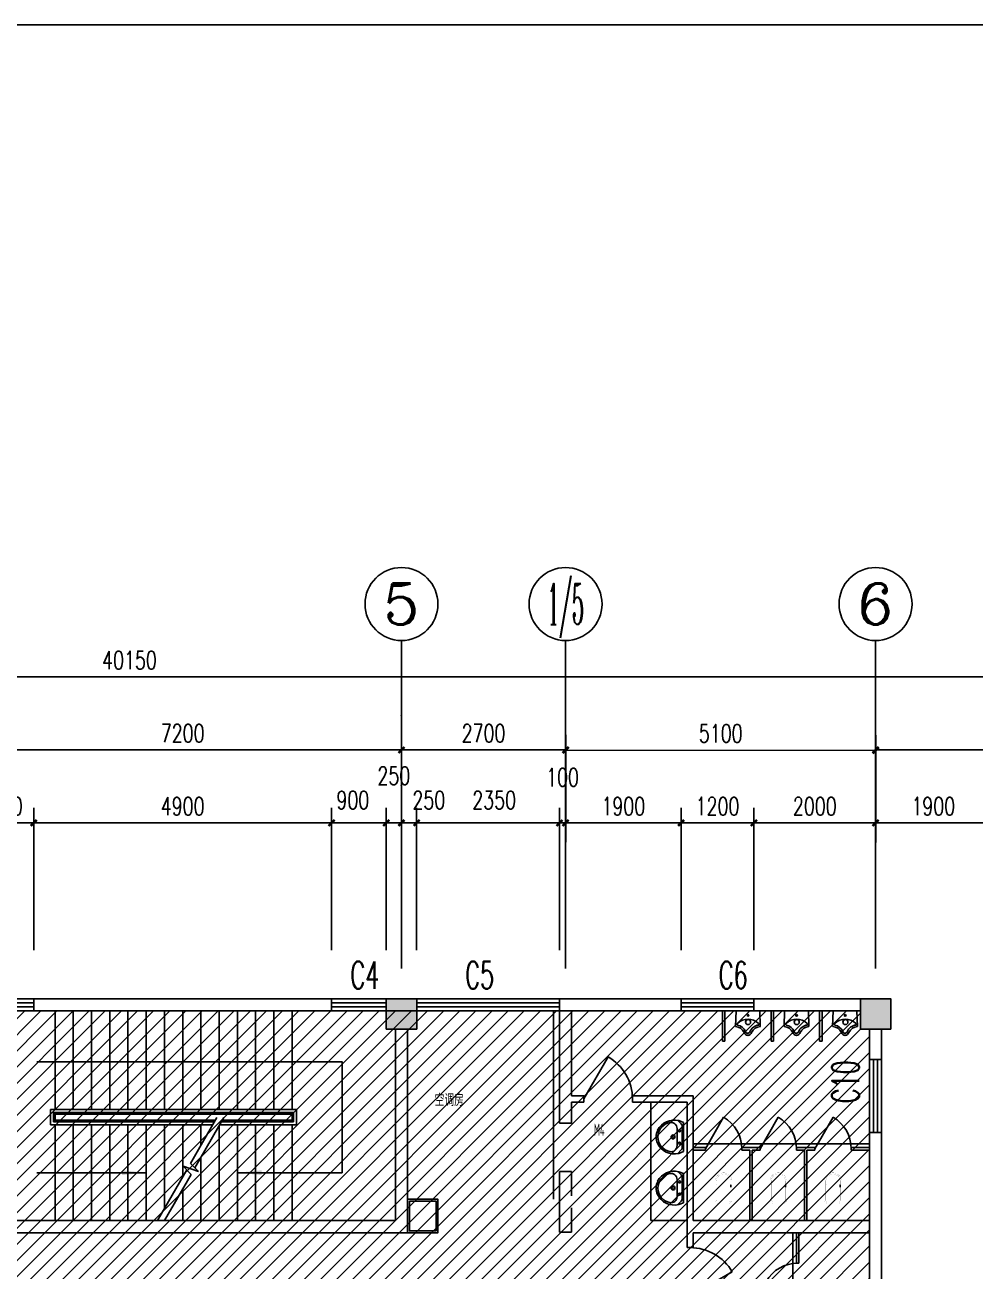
# Model space of a CAD drawing. Extents: x 392800 to 1041602, y -388882 to -94077.
# Drawn here: x 436482 to 452115, y -187086 to -166588 of the extents above; entities that cross this region are included whole.
import ezdxf
from ezdxf.enums import TextEntityAlignment as Align

# ---------------------------------------------------------------- set-up
doc = ezdxf.new("R2010")
doc.units = 0
doc.header["$LTSCALE"] = 1000
doc.header["$MEASUREMENT"] = 0
doc.linetypes.add('ACAD_ISO02W100', pattern=[15, 12, -3])
for name, color, linetype in [('AXIS_TEXT', 7, 'Continuous'), ('IAR-文字350', 2, 'ACAD_ISO02W100'), ('IBS-完成面', 2, 'Continuous'), ('IBS-轴号', 160, 'Continuous'), ('IBS－墙体', 6, 'Continuous'), ('IBS－外尺寸标注', 51, 'Continuous'), ('IBS－窗', 1, 'Continuous'), ('IDS-楼梯', 1, 'Continuous'), ('IDS－门', 3, 'Continuous'), ('PUB_HATCH', 8, 'Continuous'), ('PUB_TEXT', 7, 'Continuous'), ('STAIR', 10, 'Continuous'), ('WALL', 255, 'Continuous'), ('WINDOW_TEXT', 7, 'Continuous'), ('洁具', 5, 'Continuous')]:
    doc.layers.add(name, color=color, linetype=linetype)
doc.styles.add('_HZFS', font='txt.shx', dxfattribs={"width": 0.6, "bigfont": 'HZFS.shx'})
doc.styles.add('_TCH_DIM_T3', font='SIMPLEX', dxfattribs={"width": 0.705882, "bigfont": 'GBCBIG'})
doc.styles.add('COMPLEX', font='COMPLEX')
doc.styles.add('SIMPLEX', font='SIMPLEX.SHX', dxfattribs={"width": 0.7})
doc.styles.get("Standard").update_dxf_attribs({"font": 'gbenor.shx', "bigfont": 'gbcbig.shx'})
doc.dimstyles.new('_TCH_ARCH&&100', dxfattribs={"dimtxt": 297.5, "dimasz": 100, "dimexe": 250, "dimexo": 300, "dimgap": 126.25, "dimtad": 1, "dimdec": 0, "dimzin": 0, "dimdsep": 46, "dimtxsty": '_TCH_DIM_T3', "dimblk": 'ARCHTICK', "dimcen": 0.09, "dimclrt": 7, "dimazin": 2, "dimtfac": 1, "dimtdec": 0, "dimtix": 1, "dimtmove": 2, "dimatfit": 3, "dimfxl": 1, "dimtolj": 1, "dimtzin": 0, "dimarcsym": 0})

# ---------------------------------------------------------------- blocks, each defined once
blk = doc.blocks.new('_AXISO')
blk.add_circle((0, 0), 0.5)
at = {"layer": 'AXIS_TEXT', "style": 'COMPLEX', "width": 1.041667}
blk.add_attdef('A', text='', height=0.56, dxfattribs=at).set_placement((-0.25, -0.28), (0.25, -0.28), align=Align.FIT)
blk = doc.blocks.new('_ArchTick')
at = {"color": 0, "linetype": 'ByBlock', "const_width": 0.4}
blk.add_lwpolyline([(-0.5, -0.5), (0.5, 0.5)], dxfattribs=at)
blk = doc.blocks.new('*D286')
at = {"layer": 'Defpoints', "color": 0, "transparency": 16777216}
for p in [(452377, -179714), (450477, -182109), (452377, -182109)]:
    blk.add_point(p, dxfattribs=at)
at = {"layer": 'IBS－外尺寸标注', "color": 0, "lineweight": -2, "transparency": 16777216}
for p, q in [((450477, -181809), (450477, -179464)), ((452377, -181809), (452377, -179464)), ((450477, -179714), (452377, -179714))]:
    blk.add_line(p, q, dxfattribs=at)
at = {"layer": 'IBS－外尺寸标注', "color": 0, "lineweight": -2, "transparency": 16777216, "xscale": 100, "yscale": 100, "zscale": 100, "rotation": 180}
blk.add_blockref('_ArchTick', (450477, -179714), dxfattribs=at)
at = {"layer": 'IBS－外尺寸标注', "color": 0, "lineweight": -2, "transparency": 16777216, "xscale": 100, "yscale": 100, "zscale": 100}
blk.add_blockref('_ArchTick', (452377, -179714), dxfattribs=at)
at = {"layer": 'IBS－外尺寸标注', "color": 7, "transparency": 16777216, "insert": (451427, -179439), "char_height": 297.5, "attachment_point": 5, "style": '_TCH_DIM_T3'}
blk.add_mtext('\\A1;1900', dxfattribs=at)
blk = doc.blocks.new('*D287')
at = {"layer": 'Defpoints', "color": 0, "transparency": 16777216}
for p in [(445277, -179714), (442927, -182109), (445277, -182109)]:
    blk.add_point(p, dxfattribs=at)
at = {"layer": 'IBS－外尺寸标注', "color": 0, "lineweight": -2, "transparency": 16777216}
for p, q in [((442927, -181809), (442927, -179464)), ((445277, -181809), (445277, -179464)), ((442927, -179714), (445277, -179714))]:
    blk.add_line(p, q, dxfattribs=at)
at = {"layer": 'IBS－外尺寸标注', "color": 0, "lineweight": -2, "transparency": 16777216, "xscale": 100, "yscale": 100, "zscale": 100, "rotation": 180}
blk.add_blockref('_ArchTick', (442927, -179714), dxfattribs=at)
at = {"layer": 'IBS－外尺寸标注', "color": 0, "lineweight": -2, "transparency": 16777216, "xscale": 100, "yscale": 100, "zscale": 100}
blk.add_blockref('_ArchTick', (445277, -179714), dxfattribs=at)
at = {"layer": 'IBS－外尺寸标注', "color": 7, "transparency": 16777216, "insert": (444202, -179339), "char_height": 297.5, "attachment_point": 5, "style": '_TCH_DIM_T3'}
blk.add_mtext('\\A1;2350', dxfattribs=at)
blk = doc.blocks.new('*D288')
at = {"layer": 'Defpoints', "color": 0, "transparency": 16777216}
for p in [(442927, -179714), (442677, -182109), (442927, -182109)]:
    blk.add_point(p, dxfattribs=at)
at = {"layer": 'IBS－外尺寸标注', "color": 0, "lineweight": -2, "transparency": 16777216}
for p, q in [((442677, -181809), (442677, -179464)), ((442927, -181809), (442927, -179464)), ((442677, -179714), (442577, -179714)), ((442677, -179714), (442927, -179714)), ((442927, -179714), (443027, -179714))]:
    blk.add_line(p, q, dxfattribs=at)
at = {"layer": 'IBS－外尺寸标注', "color": 0, "lineweight": -2, "transparency": 16777216, "xscale": 100, "yscale": 100, "zscale": 100}
blk.add_blockref('_ArchTick', (442677, -179714), dxfattribs=at)
at = {"layer": 'IBS－外尺寸标注', "color": 0, "lineweight": -2, "transparency": 16777216, "xscale": 100, "yscale": 100, "zscale": 100, "rotation": 180}
blk.add_blockref('_ArchTick', (442927, -179714), dxfattribs=at)
at = {"layer": 'IBS－外尺寸标注', "color": 7, "transparency": 16777216, "insert": (443127, -179339), "char_height": 297.5, "attachment_point": 5, "style": '_TCH_DIM_T3'}
blk.add_mtext('\\A1;250', dxfattribs=at)
blk = doc.blocks.new('*D289')
at = {"layer": 'Defpoints', "color": 0, "transparency": 16777216}
for p in [(441527, -179714), (441527, -182109), (442427, -182109)]:
    blk.add_point(p, dxfattribs=at)
at = {"layer": 'IBS－外尺寸标注', "color": 0, "lineweight": -2, "transparency": 16777216}
for p, q in [((441527, -181809), (441527, -179464)), ((442427, -181809), (442427, -179464)), ((442427, -179714), (441527, -179714))]:
    blk.add_line(p, q, dxfattribs=at)
at = {"layer": 'IBS－外尺寸标注', "color": 0, "lineweight": -2, "transparency": 16777216, "xscale": 100, "yscale": 100, "zscale": 100, "rotation": 180}
blk.add_blockref('_ArchTick', (441527, -179714), dxfattribs=at)
at = {"layer": 'IBS－外尺寸标注', "color": 0, "lineweight": -2, "transparency": 16777216, "xscale": 100, "yscale": 100, "zscale": 100}
blk.add_blockref('_ArchTick', (442427, -179714), dxfattribs=at)
at = {"layer": 'IBS－外尺寸标注', "color": 7, "transparency": 16777216, "insert": (441877, -179339), "char_height": 297.5, "attachment_point": 5, "style": '_TCH_DIM_T3'}
blk.add_mtext('\\A1;900', dxfattribs=at)
blk = doc.blocks.new('*D290')
at = {"layer": 'Defpoints', "color": 0, "transparency": 16777216}
for p in [(442427, -179714), (442427, -182109), (442677, -182109)]:
    blk.add_point(p, dxfattribs=at)
at = {"layer": 'IBS－外尺寸标注', "color": 0, "lineweight": -2, "transparency": 16777216}
for p, q in [((442427, -181809), (442427, -179464)), ((442677, -181809), (442677, -179464)), ((442427, -179714), (442327, -179714)), ((442677, -179714), (442427, -179714)), ((442677, -179714), (442777, -179714))]:
    blk.add_line(p, q, dxfattribs=at)
at = {"layer": 'IBS－外尺寸标注', "color": 0, "lineweight": -2, "transparency": 16777216, "xscale": 100, "yscale": 100, "zscale": 100}
blk.add_blockref('_ArchTick', (442427, -179714), dxfattribs=at)
at = {"layer": 'IBS－外尺寸标注', "color": 0, "lineweight": -2, "transparency": 16777216, "xscale": 100, "yscale": 100, "zscale": 100, "rotation": 180}
blk.add_blockref('_ArchTick', (442677, -179714), dxfattribs=at)
at = {"layer": 'IBS－外尺寸标注', "color": 7, "transparency": 16777216, "insert": (442552, -178939), "char_height": 297.5, "attachment_point": 5, "style": '_TCH_DIM_T3'}
blk.add_mtext('\\A1;250', dxfattribs=at)
blk = doc.blocks.new('_WBLK')
for p, q in [((-0.5, 0.5), (0.5, 0.5)), ((0.5, 0.1667), (-0.5, 0.1667)), ((0.5, -0.1667), (-0.5, -0.1667)), ((-0.5, -0.5), (0.5, -0.5))]:
    blk.add_line(p, q)
at = {"layer": 'WINDOW_TEXT', "style": 'SIMPLEX', "flags": 9}
blk.add_attdef('A', text='', height=1, dxfattribs=at).set_placement((0, 1.5), align=Align.MIDDLE)
blk = doc.blocks.new('*D291')
at = {"layer": 'Defpoints', "color": 0, "transparency": 16777216}
for p in [(436627, -179714), (435727, -182109), (436627, -182109)]:
    blk.add_point(p, dxfattribs=at)
at = {"layer": 'IBS－外尺寸标注', "color": 0, "lineweight": -2, "transparency": 16777216}
for p, q in [((435727, -181809), (435727, -179464)), ((436627, -181809), (436627, -179464)), ((435727, -179714), (436627, -179714))]:
    blk.add_line(p, q, dxfattribs=at)
at = {"layer": 'IBS－外尺寸标注', "color": 0, "lineweight": -2, "transparency": 16777216, "xscale": 100, "yscale": 100, "zscale": 100, "rotation": 180}
blk.add_blockref('_ArchTick', (435727, -179714), dxfattribs=at)
at = {"layer": 'IBS－外尺寸标注', "color": 0, "lineweight": -2, "transparency": 16777216, "xscale": 100, "yscale": 100, "zscale": 100}
blk.add_blockref('_ArchTick', (436627, -179714), dxfattribs=at)
at = {"layer": 'IBS－外尺寸标注', "color": 7, "transparency": 16777216, "insert": (436177, -179439), "char_height": 297.5, "attachment_point": 5, "style": '_TCH_DIM_T3'}
blk.add_mtext('\\A1;900', dxfattribs=at)
blk = doc.blocks.new('*D301')
at = {"layer": 'Defpoints', "color": 0, "transparency": 16777216}
for p in [(445377, -179714), (445277, -182109), (445377, -182109)]:
    blk.add_point(p, dxfattribs=at)
at = {"layer": 'IBS－外尺寸标注', "color": 0, "lineweight": -2, "transparency": 16777216}
for p, q in [((445277, -181809), (445277, -179464)), ((445377, -181809), (445377, -179464)), ((445277, -179714), (445177, -179714)), ((445277, -179714), (445377, -179714)), ((445377, -179714), (445477, -179714))]:
    blk.add_line(p, q, dxfattribs=at)
at = {"layer": 'IBS－外尺寸标注', "color": 0, "lineweight": -2, "transparency": 16777216, "xscale": 100, "yscale": 100, "zscale": 100}
blk.add_blockref('_ArchTick', (445277, -179714), dxfattribs=at)
at = {"layer": 'IBS－外尺寸标注', "color": 0, "lineweight": -2, "transparency": 16777216, "xscale": 100, "yscale": 100, "zscale": 100, "rotation": 180}
blk.add_blockref('_ArchTick', (445377, -179714), dxfattribs=at)
at = {"layer": 'IBS－外尺寸标注', "color": 7, "transparency": 16777216, "insert": (445327, -178964), "char_height": 297.5, "attachment_point": 5, "style": '_TCH_DIM_T3'}
blk.add_mtext('\\A1;100', dxfattribs=at)
blk = doc.blocks.new('*D303')
at = {"layer": 'Defpoints', "color": 0, "transparency": 16777216}
for p in [(445377, -178514), (442677, -182105), (445377, -182105)]:
    blk.add_point(p, dxfattribs=at)
at = {"layer": 'IBS－外尺寸标注', "color": 0, "lineweight": -2, "transparency": 16777216}
for p, q in [((442677, -181805), (442677, -178264)), ((445377, -181805), (445377, -178264)), ((442677, -178514), (445377, -178514))]:
    blk.add_line(p, q, dxfattribs=at)
at = {"layer": 'IBS－外尺寸标注', "color": 0, "lineweight": -2, "transparency": 16777216, "xscale": 100, "yscale": 100, "zscale": 100, "rotation": 180}
blk.add_blockref('_ArchTick', (442677, -178514), dxfattribs=at)
at = {"layer": 'IBS－外尺寸标注', "color": 0, "lineweight": -2, "transparency": 16777216, "xscale": 100, "yscale": 100, "zscale": 100}
blk.add_blockref('_ArchTick', (445377, -178514), dxfattribs=at)
at = {"layer": 'IBS－外尺寸标注', "color": 7, "transparency": 16777216, "insert": (444027, -178239), "char_height": 297.5, "attachment_point": 5, "style": '_TCH_DIM_T3'}
blk.add_mtext('\\A1;2700', dxfattribs=at)
blk = doc.blocks.new('*D304')
at = {"layer": 'Defpoints', "color": 0, "transparency": 16777216}
for p in [(448477, -179714), (447277, -182105), (448477, -182105)]:
    blk.add_point(p, dxfattribs=at)
at = {"layer": 'IBS－外尺寸标注', "color": 0, "lineweight": -2, "transparency": 16777216}
for p, q in [((447277, -181805), (447277, -179464)), ((448477, -181805), (448477, -179464)), ((447277, -179714), (448477, -179714))]:
    blk.add_line(p, q, dxfattribs=at)
at = {"layer": 'IBS－外尺寸标注', "color": 0, "lineweight": -2, "transparency": 16777216, "xscale": 100, "yscale": 100, "zscale": 100, "rotation": 180}
blk.add_blockref('_ArchTick', (447277, -179714), dxfattribs=at)
at = {"layer": 'IBS－外尺寸标注', "color": 0, "lineweight": -2, "transparency": 16777216, "xscale": 100, "yscale": 100, "zscale": 100}
blk.add_blockref('_ArchTick', (448477, -179714), dxfattribs=at)
at = {"layer": 'IBS－外尺寸标注', "color": 7, "transparency": 16777216, "insert": (447877, -179439), "char_height": 297.5, "attachment_point": 5, "style": '_TCH_DIM_T3'}
blk.add_mtext('\\A1;1200', dxfattribs=at)
blk = doc.blocks.new('*D305')
at = {"layer": 'Defpoints', "color": 0, "transparency": 16777216}
for p in [(447277, -179714), (445377, -182109), (447277, -182105)]:
    blk.add_point(p, dxfattribs=at)
at = {"layer": 'IBS－外尺寸标注', "color": 0, "lineweight": -2, "transparency": 16777216}
for p, q in [((445377, -181809), (445377, -179464)), ((447277, -181805), (447277, -179464)), ((445377, -179714), (447277, -179714))]:
    blk.add_line(p, q, dxfattribs=at)
at = {"layer": 'IBS－外尺寸标注', "color": 0, "lineweight": -2, "transparency": 16777216, "xscale": 100, "yscale": 100, "zscale": 100, "rotation": 180}
blk.add_blockref('_ArchTick', (445377, -179714), dxfattribs=at)
at = {"layer": 'IBS－外尺寸标注', "color": 0, "lineweight": -2, "transparency": 16777216, "xscale": 100, "yscale": 100, "zscale": 100}
blk.add_blockref('_ArchTick', (447277, -179714), dxfattribs=at)
at = {"layer": 'IBS－外尺寸标注', "color": 7, "transparency": 16777216, "insert": (446327, -179439), "char_height": 297.5, "attachment_point": 5, "style": '_TCH_DIM_T3'}
blk.add_mtext('\\A1;1900', dxfattribs=at)
blk = doc.blocks.new('*D310')
at = {"layer": 'Defpoints', "color": 0, "transparency": 16777216}
for p in [(450477, -179714), (448477, -182105), (450477, -182105)]:
    blk.add_point(p, dxfattribs=at)
at = {"layer": 'IBS－外尺寸标注', "color": 0, "lineweight": -2, "transparency": 16777216}
for p, q in [((448477, -181805), (448477, -179464)), ((450477, -181805), (450477, -179464)), ((448477, -179714), (450477, -179714))]:
    blk.add_line(p, q, dxfattribs=at)
at = {"layer": 'IBS－外尺寸标注', "color": 0, "lineweight": -2, "transparency": 16777216, "xscale": 100, "yscale": 100, "zscale": 100, "rotation": 180}
blk.add_blockref('_ArchTick', (448477, -179714), dxfattribs=at)
at = {"layer": 'IBS－外尺寸标注', "color": 0, "lineweight": -2, "transparency": 16777216, "xscale": 100, "yscale": 100, "zscale": 100}
blk.add_blockref('_ArchTick', (450477, -179714), dxfattribs=at)
at = {"layer": 'IBS－外尺寸标注', "color": 7, "transparency": 16777216, "insert": (449477, -179439), "char_height": 297.5, "attachment_point": 5, "style": '_TCH_DIM_T3'}
blk.add_mtext('\\A1;2000', dxfattribs=at)
blk = doc.blocks.new('*D311')
at = {"layer": 'Defpoints', "color": 0, "transparency": 16777216}
for p in [(436627, -179714), (436627, -182109), (441527, -182105)]:
    blk.add_point(p, dxfattribs=at)
at = {"layer": 'IBS－外尺寸标注', "color": 0, "lineweight": -2, "transparency": 16777216}
for p, q in [((436627, -181809), (436627, -179464)), ((441527, -181805), (441527, -179464)), ((441527, -179714), (436627, -179714))]:
    blk.add_line(p, q, dxfattribs=at)
at = {"layer": 'IBS－外尺寸标注', "color": 0, "lineweight": -2, "transparency": 16777216, "xscale": 100, "yscale": 100, "zscale": 100, "rotation": 180}
blk.add_blockref('_ArchTick', (436627, -179714), dxfattribs=at)
at = {"layer": 'IBS－外尺寸标注', "color": 0, "lineweight": -2, "transparency": 16777216, "xscale": 100, "yscale": 100, "zscale": 100}
blk.add_blockref('_ArchTick', (441527, -179714), dxfattribs=at)
at = {"layer": 'IBS－外尺寸标注', "color": 7, "transparency": 16777216, "insert": (439077, -179439), "char_height": 297.5, "attachment_point": 5, "style": '_TCH_DIM_T3'}
blk.add_mtext('\\A1;4900', dxfattribs=at)
blk = doc.blocks.new('*D314')
at = {"layer": 'Defpoints', "color": 0, "transparency": 16777216}
for p in [(435477, -178514), (435477, -182109), (442677, -182109)]:
    blk.add_point(p, dxfattribs=at)
at = {"layer": 'IBS－外尺寸标注', "color": 0, "lineweight": -2, "transparency": 16777216}
for p, q in [((435477, -181809), (435477, -178264)), ((442677, -181809), (442677, -178264)), ((442677, -178514), (435477, -178514))]:
    blk.add_line(p, q, dxfattribs=at)
at = {"layer": 'IBS－外尺寸标注', "color": 0, "lineweight": -2, "transparency": 16777216, "xscale": 100, "yscale": 100, "zscale": 100, "rotation": 180}
blk.add_blockref('_ArchTick', (435477, -178514), dxfattribs=at)
at = {"layer": 'IBS－外尺寸标注', "color": 0, "lineweight": -2, "transparency": 16777216, "xscale": 100, "yscale": 100, "zscale": 100}
blk.add_blockref('_ArchTick', (442677, -178514), dxfattribs=at)
at = {"layer": 'IBS－外尺寸标注', "color": 7, "transparency": 16777216, "insert": (439077, -178239), "char_height": 297.5, "attachment_point": 5, "style": '_TCH_DIM_T3'}
blk.add_mtext('\\A1;7200', dxfattribs=at)
blk = doc.blocks.new('*D315')
at = {"layer": 'Defpoints', "color": 0, "transparency": 16777216}
for p in [(445380, -178516), (445377, -182105), (450477, -182109)]:
    blk.add_point(p, dxfattribs=at)
at = {"layer": 'IBS－外尺寸标注', "color": 0, "lineweight": -2, "transparency": 16777216}
for p, q in [((445377, -181805), (445380, -178266)), ((450477, -181809), (450480, -178271)), ((450480, -178521), (445380, -178516))]:
    blk.add_line(p, q, dxfattribs=at)
at = {"layer": 'IBS－外尺寸标注', "color": 0, "lineweight": -2, "transparency": 16777216, "xscale": 100, "yscale": 100, "zscale": 100}
for p, rotation in [((445380, -178516), 179.9531013599515), ((450480, -178521), 359.9531013599515)]:
    blk.add_blockref('_ArchTick', p, dxfattribs=dict(at, rotation=rotation))
at = {"layer": 'IBS－外尺寸标注', "color": 7, "transparency": 16777216, "insert": (447930, -178243), "char_height": 297.5, "attachment_point": 5, "rotation": 359.9531, "style": '_TCH_DIM_T3'}
blk.add_mtext('\\A1;5100', dxfattribs=at)
blk = doc.blocks.new('*D316')
at = {"layer": 'Defpoints', "color": 0, "transparency": 16777216}
for p in [(418127, -177314), (418127, -182109), (458277, -182105)]:
    blk.add_point(p, dxfattribs=at)
at = {"layer": 'IBS－外尺寸标注', "color": 0, "lineweight": -2, "transparency": 16777216}
for p, q in [((418127, -181809), (418127, -177064)), ((458277, -181805), (458277, -177060)), ((458277, -177310), (418127, -177314))]:
    blk.add_line(p, q, dxfattribs=at)
at = {"layer": 'IBS－外尺寸标注', "color": 0, "lineweight": -2, "transparency": 16777216, "xscale": 100, "yscale": 100, "zscale": 100}
for p, rotation in [((418127, -177314), 180.0059572382766), ((458277, -177310), 0.005957238276517174)]:
    blk.add_blockref('_ArchTick', p, dxfattribs=dict(at, rotation=rotation))
at = {"layer": 'IBS－外尺寸标注', "color": 7, "transparency": 16777216, "insert": (438202, -177037), "char_height": 297.5, "attachment_point": 5, "rotation": 0.006, "style": '_TCH_DIM_T3'}
blk.add_mtext('\\A1;40150', dxfattribs=at)
blk = doc.blocks.new('*D317')
at = {"layer": 'Defpoints', "color": 0, "transparency": 16777216}
for p in [(450477, -178514), (450477, -182109), (458277, -182109)]:
    blk.add_point(p, dxfattribs=at)
at = {"layer": 'IBS－外尺寸标注', "color": 0, "lineweight": -2, "transparency": 16777216}
for p, q in [((450477, -181809), (450477, -178264)), ((458277, -181809), (458277, -178264)), ((458277, -178514), (450477, -178514))]:
    blk.add_line(p, q, dxfattribs=at)
at = {"layer": 'IBS－外尺寸标注', "color": 0, "lineweight": -2, "transparency": 16777216, "xscale": 100, "yscale": 100, "zscale": 100, "rotation": 180}
blk.add_blockref('_ArchTick', (450477, -178514), dxfattribs=at)
at = {"layer": 'IBS－外尺寸标注', "color": 0, "lineweight": -2, "transparency": 16777216, "xscale": 100, "yscale": 100, "zscale": 100}
blk.add_blockref('_ArchTick', (458277, -178514), dxfattribs=at)
at = {"layer": 'IBS－外尺寸标注', "color": 7, "transparency": 16777216, "insert": (454377, -178239), "char_height": 297.5, "attachment_point": 5, "style": '_TCH_DIM_T3'}
blk.add_mtext('\\A1;7800', dxfattribs=at)
blk = doc.blocks.new('_ARROW')
blk.add_solid([(0, 0), (-1, 0.1), (-1, -0.1)])
blk = doc.blocks.new('_DBLK')
blk.add_line((-0.5, 0), (0, -0.866))
blk.add_arc((-0.5, 0), 1, 300, 0)
at = {"layer": 'WINDOW_TEXT', "style": 'SIMPLEX', "flags": 9}
blk.add_attdef('A', text='', height=1, dxfattribs=at).set_placement((0, 1.5), align=Align.MIDDLE)
blk = doc.blocks.new('M_A6')
blk.add_line((0.5, 0), (0.5, 0))
blk = doc.blocks.new('M_E6')
for p, q in [((240, 0), (-240, 0)), ((-237, 0), (239, 0)), ((240, 0), (270, -79)), ((-213, -36), (-271, -91)), ((-240, 0), (-270, -79)), ((-179, -23), (181, -23)), ((141, -105), (-141, -105)), ((-141, -105), (141, -105)), ((217, -37), (274, -95))]:
    blk.add_line(p, q)
for centre, radius in [((-99, -65), 16.3), ((2, -172), 31.6), ((2, -172), 23), ((101, -65), 16.3)]:
    blk.add_circle(centre, radius)
for centre, radius, start, end in [((28, -152), 307, 166.1751, 244.7296), ((-141, -205), 100, 90, 190.5602), ((-179, -73), 50, 90, 133.181), ((-28, -152), 307, 297.0639, 13.8249), ((141, -205), 100, 349.4398, 90), ((181, -73), 50, 44.5607, 90), ((0, -179), 243, 190.5602, 349.4398), ((0, -201), 250, 245.8071, 296.4628), ((28, -152), 307, 266.589, 266.5936)]:
    blk.add_arc(centre, radius, start, end)
at = {"width": 0.8, "flags": 9}
for tag in ['XSIZE', 'YSIZE']:
    blk.add_attdef(tag, (0, 0), '', height=0.5, dxfattribs=at)
blk = doc.blocks.new('M_E8')
for p, q in [((-204, -257), (-194, -2)), ((-194, -2), (196, -2)), ((206, -257), (196, -2))]:
    blk.add_line(p, q)
at = {"const_width": 1.5}
for points in [[(-196, 0), (196, 0), (206, -257, -4.356259)], [(-194, -2), (-204, -257, 0.758087)]]:
    blk.add_lwpolyline(points, format="xyb", dxfattribs=at)
for points in [[(-2, -142), (6, -142), (12, -146), (19, -148), (25, -152), (29, -158), (34, -166), (37, -174), (39, -183), (37, -191), (35, -200), (29, -208), (25, -214), (17, -219), (12, -223), (4, -224), (-2, -224), (-6, -224), (-11, -223), (-18, -221), (-26, -217), (-32, -213), (-37, -207), (-42, -199), (-44, -190), (-45, -183), (-42, -173), (-40, -164), (-35, -158), (-31, -150), (-26, -148), (-24, -144), (-18, -143), (-14, -143), (-12, -142), (-8, -142), (-6, -141), (-2, -142)], [(-204, -257), (-194, -258), (-194, -258), (-183, -260), (-175, -261), (-165, -264), (-156, -268), (-147, -271), (-138, -275), (-128, -281), (-119, -287), (-109, -295), (-102, -300), (-94, -308), (-86, -316), (-79, -324), (-74, -332), (-68, -340), (-62, -348), (-58, -356), (-54, -366), (-50, -374), (-43, -383), (-36, -389), (-30, -392), (-23, -395), (-17, -398), (-9, -399), (0, -399), (13, -398), (23, -395), (29, -392), (35, -389), (43, -385), (49, -380), (54, -374), (58, -366), (62, -357), (65, -347), (71, -340), (75, -332), (80, -325), (85, -319), (91, -313), (95, -308), (100, -302), (106, -295), (113, -290), (119, -285), (126, -280), (132, -277), (139, -273), (145, -271), (154, -268), (162, -264), (173, -261), (183, -259), (191, -258), (199, -257), (206, -257)]]:
    blk.add_lwpolyline(points, dxfattribs=at)
for centre, radius in [((-3, -184), 41.7), ((-1, -74), 15)]:
    blk.add_circle(centre, radius)
for centre, radius, start, end in [((-2, -389), 250, 46.6458, 133.3542), ((-218, -432), 176, 26.1838, 85.5792), ((-158, -223), 22.7, 134.5857, 206.4573), ((-198, -412), 179, 22.2984, 83.8043), ((1, -338), 63.3, 194.7447, 345.2553), ((4, -329), 38.6, 202.7778, 341.3609), ((201, -407), 174, 100.5676, 157.7034), ((215, -425), 168, 93.3348, 155.3309), ((162, -222), 16.2, 297.1389, 62.8611)]:
    blk.add_arc(centre, radius, start, end)
blk.add_point((1, -402))
at = {"width": 0.8, "flags": 9}
for tag in ['XSIZE', 'YSIZE']:
    blk.add_attdef(tag, (0, 0), '', height=0.5, dxfattribs=at)
blk = doc.blocks.new('M_E2')
blk.add_line((-306, -118), (-266, -118))
at = {"const_width": 1.5}
for points in [[(-366, 138, 0.97895), (-366, -138, 0.97895)], [(-366, 118, 0.97895), (-366, -118, 0.97895)], [(-306, 118, 0.414214), (-316, 108, 0.414214)], [(0, 88, 0.462192), (-59, 137, 0.462192)], [(-20, 88, 0.414214), (-50, 118, 0.414214)], [(-316, -108, 0.414214), (-306, -118, 0.414214)], [(-59, -137, 0.462192), (0, -88, 0.462192)], [(-50, -118, 0.414214), (-20, -88, 0.414214)]]:
    blk.add_lwpolyline(points, format="xyb", dxfattribs=at)
for points in [[(-366, 137), (-59, 137)], [(-316, 118), (-366, 118)], [(-340, 118), (-266, 118)], [(-316, 108), (-316, -108)], [(-50, 118), (-267, 118)], [(-20, -88), (-20, 88)], [(0, 88), (0, -88)], [(-381, -137), (-59, -137)], [(-316, -118), (-366, -118)], [(-340, -118), (-266, -118)], [(-266, -118), (-50, -118)]]:
    blk.add_lwpolyline(points, dxfattribs=at)
at = {"width": 0.8, "flags": 9}
for tag in ['XSIZE', 'YSIZE']:
    blk.add_attdef(tag, (0, 0), '', height=0.5, dxfattribs=at)
blk = doc.blocks.new('_FZH')
blk.add_solid([(0.5, 0.5), (0.5, -0.5), (-0.5, 0.5), (-0.5, -0.5)])

msp = doc.modelspace()

# ---------------------------------------------------------------- hatches: boundary and pattern name
at = {"layer": 'PUB_HATCH'}
h = msp.add_hatch(dxfattribs=at)
h.set_pattern_fill('ANSI31', color=256, scale=1500)
h.set_pattern_definition([(45, (-77226.94, -982.49), (-132.58252, 132.58252), [])])
h.paths.add_polyline_path([(442577.2, -190904.3), (442577.2, -198705), (442202.2, -198705), (442202.2, -199155), (450002.2, -199155), (450002.2, -198705), (450377.2, -198705), (450377.2, -190905), (450377.2, -183105), (450227.2, -183105), (450227.2, -182805), (428527.2, -182805), (428527.2, -182855), (428027.2, -182855), (422127.2, -182855), (418627.2, -182855), (418627.2, -183105), (418327.2, -183105), (418327.2, -190905.7)])
h.paths.add_polyline_path([(448473.2, -216505), (448473.2, -212605), (442927.2, -212605), (442927.2, -212955), (435227.2, -212955), (435227.2, -216505)])

# ---------------------------------------------------------------- linework, layer by layer
at = {"layer": 'IBS-完成面'}
msp.add_lwpolyline([(392799.5, -166588.4), (484085.2, -166588.4), (484085.2, -248691), (392799.5, -248691)], close=True, dxfattribs=at)
at = {"layer": 'IBS-轴号'}
for p, q in [((442677.2, -176714.1), (442677.2, -182109.2)), ((445377.2, -176714.1), (445377.2, -182109.2)), ((450477.2, -176714.1), (450477.2, -182109.2))]:
    msp.add_line(p, q, dxfattribs=at)
at = {"layer": 'IBS－墙体'}
for p, q in [((436627.2, -182805), (436627.2, -182605)), ((436627.2, -182605), (441527.2, -182605)), ((441527.2, -182605), (441527.2, -182805)), ((442927.2, -182605), (442427.2, -182605)), ((442927.2, -182605), (442927.2, -182805)), ((442927.2, -182805), (442927.2, -182605)), ((447277.2, -182605), (445277.2, -182605)), ((445277.2, -182605), (445277.2, -184655)), ((447277.2, -182805), (447277.2, -182605)), ((448477.2, -182805), (448477.2, -182605)), ((450577.2, -182605), (448477.2, -182605)), ((436627.2, -182805), (441527.2, -182805)), ((445177.2, -182805), (445177.2, -185905)), ((445277.2, -182805), (447277.2, -182805)), ((445477.2, -184205), (445477.2, -182805)), ((445477.2, -182805), (447277.2, -182805)), ((448477.2, -182805), (450227.2, -182805)), ((442577.2, -183105), (442577.2, -186255)), ((442777.2, -183105), (442777.2, -186455)), ((450377.2, -183605), (450377.2, -183105)), ((450577.2, -183605), (450577.2, -183105)), ((450377.2, -183605), (450577.2, -183605)), ((445677.2, -184205), (445477.2, -184205)), ((445677.2, -184205), (445677.2, -184305)), ((446477.2, -184205), (446477.2, -184305)), ((447477.2, -184205), (446477.2, -184205)), ((447477.2, -186255), (447477.2, -184205)), ((445477.2, -184655), (445477.2, -184305)), ((445677.2, -184305), (445477.2, -184305)), ((447377.2, -184305), (446477.2, -184305)), ((447377.2, -186255), (447377.2, -184305)), ((445477.2, -184655), (445277.2, -184655)), ((450377.2, -184805), (450577.2, -184805)), ((450377.2, -186255), (450377.2, -184805)), ((450577.2, -187991.5), (450577.2, -184805)), ((445477.2, -185447.4), (445277.2, -185447.4)), ((445277.2, -185447.4), (445277.2, -186447.4)), ((445477.2, -185847.4), (445477.2, -185447.4)), ((445477.2, -186447.4), (445477.2, -186047.4)), ((434377.2, -186255), (442577.2, -186255)), ((447377.2, -186700.4), (447377.2, -186255)), ((450377.2, -186255), (447477.2, -186255)), ((433677.2, -186455), (442777.2, -186455)), ((445477.2, -186447.4), (445277.2, -186447.4)), ((450377.2, -186455), (447477.2, -186455)), ((447477.2, -186700.4), (447477.2, -186455)), ((450377.2, -187991.5), (450377.2, -186455)), ((447477.2, -186700.4), (447377.2, -186700.4))]:
    msp.add_line(p, q, dxfattribs=at)
for points in [[(442427.2, -182605), (442927.2, -182605), (442927.2, -183105), (442427.2, -183105)], [(450227.2, -182605), (450727.2, -182605), (450727.2, -183105), (450227.2, -183105)], [(442777.2, -185905), (443277.2, -185905), (443277.2, -186455), (442777.2, -186455)], [(442807.2, -185935), (443247.2, -185935), (443247.2, -186425), (442807.2, -186425)]]:
    msp.add_lwpolyline(points, close=True, dxfattribs=at)
at = {"layer": 'IBS－外尺寸标注'}
for p in [(442677.2, -177942.2), (442677.2, -179100), (450477.2, -179100)]:
    msp.add_point(p, dxfattribs=at)
at = {"layer": 'IBS－窗'}
for p, q in [((441527.2, -182605), (442427.2, -182605)), ((447277.2, -182605), (448477.2, -182605)), ((441527.2, -182671.7), (442427.2, -182671.7)), ((441527.2, -182738.3), (442427.2, -182738.3)), ((441527.2, -182805), (442427.2, -182805)), ((447277.2, -182671.7), (448477.2, -182671.7)), ((447277.2, -182738.3), (448477.2, -182738.3)), ((450377.2, -183605), (450377.2, -184805)), ((450443.8, -183605), (450443.8, -184805)), ((450510.5, -183605), (450510.5, -184805)), ((450577.2, -183605), (450577.2, -184805))]:
    msp.add_line(p, q, dxfattribs=at)
at = {"layer": 'IBS－窗', "color": 3}
msp.add_line((447277.2, -182805), (448477.2, -182805), dxfattribs=at)
at = {"layer": 'IDS-楼梯'}
for p, q in [((436977.2, -182805), (436977.2, -184430)), ((437277.2, -182805), (437277.2, -184430)), ((437577.2, -182805), (437577.2, -184430)), ((437877.2, -182805), (437877.2, -184430)), ((438177.2, -182805), (438177.2, -184430)), ((438477.2, -182805), (438477.2, -184430)), ((438777.2, -182805), (438777.2, -184430)), ((439077.2, -182805), (439077.2, -184430)), ((439377.2, -182805), (439377.2, -184430)), ((439677.2, -182805), (439677.2, -184430)), ((439977.2, -182805), (439977.2, -184430)), ((440277.2, -182805), (440277.2, -184430)), ((440577.2, -182805), (440577.2, -184430)), ((440877.2, -182805), (440877.2, -184430)), ((436902.2, -184430), (436902.2, -184680)), ((436902.2, -184430), (440952.2, -184430)), ((440952.2, -184430), (440952.2, -184680)), ((436952.2, -184480), (436952.2, -184630)), ((436952.2, -184480), (440902.2, -184480)), ((436952.2, -184630), (439599.9, -184630)), ((436977.2, -184480), (436977.2, -184630)), ((436977.2, -184505), (440877.2, -184505)), ((436977.2, -184605), (439614.3, -184605)), ((437277.2, -184480), (437277.2, -184505)), ((437277.2, -184605), (437277.2, -184630)), ((437577.2, -184480), (437577.2, -184505)), ((437577.2, -184605), (437577.2, -184630)), ((437877.2, -184480), (437877.2, -184505)), ((437877.2, -184605), (437877.2, -184630)), ((438177.2, -184480), (438177.2, -184505)), ((438177.2, -184605), (438177.2, -184630)), ((438477.2, -184480), (438477.2, -184505)), ((438477.2, -184605), (438477.2, -184630)), ((438777.2, -184480), (438777.2, -184505)), ((438777.2, -184605), (438777.2, -184630)), ((439077.2, -184480), (439077.2, -184505)), ((439077.2, -184605), (439077.2, -184630)), ((439639.3, -184561.7), (439204.4, -185315.1)), ((439754.8, -184561.7), (439277.1, -185389.1)), ((439377.2, -184480), (439377.2, -184505)), ((439377.2, -184605), (439377.2, -184630)), ((439677.2, -184480), (439677.2, -184505)), ((439715.3, -184630), (440902.2, -184630)), ((439729.8, -184605), (440877.2, -184605)), ((439977.2, -184480), (439977.2, -184505)), ((439977.2, -184605), (439977.2, -184630)), ((440277.2, -184480), (440277.2, -184505)), ((440277.2, -184605), (440277.2, -184630)), ((440577.2, -184480), (440577.2, -184505)), ((440577.2, -184605), (440577.2, -184630)), ((440877.2, -184480), (440877.2, -184630)), ((440902.2, -184480), (440902.2, -184630)), ((436902.2, -184680), (439571, -184680)), ((436977.2, -184680), (436977.2, -186255)), ((437277.2, -184680), (437277.2, -186255)), ((437577.2, -184680), (437577.2, -186255)), ((437877.2, -184680), (437877.2, -186255)), ((438177.2, -184680), (438177.2, -186255)), ((438477.2, -184680), (438477.2, -186255)), ((438777.2, -184680), (438777.2, -186055)), ((439077.2, -184680), (439077.2, -185535.4)), ((439377.2, -184680), (439377.2, -185015.8)), ((439677.2, -184696.2), (439677.2, -186255)), ((439686.5, -184680), (440952.2, -184680)), ((439977.2, -184680), (439977.2, -186255)), ((440277.2, -184680), (440277.2, -186255)), ((440577.2, -184680), (440577.2, -186255)), ((440877.2, -184680), (440877.2, -186255)), ((439377.2, -185215.8), (439377.2, -186255)), ((439143.3, -185420.9), (438661.7, -186255)), ((439216, -185495), (438777.2, -186255)), ((439085.1, -185361.7), (439216, -185495)), ((439335.3, -185448.4), (439085.1, -185361.7)), ((439204.4, -185315.1), (439335.3, -185448.4))]:
    msp.add_line(p, q, dxfattribs=at)
for points in [[(439977.2, -185467.5), (441699.3, -185467.5), (441699.3, -183642.5), (436677.2, -183642.5)], [(438477.2, -185467.5), (436677.2, -185467.5)]]:
    msp.add_lwpolyline(points, dxfattribs=at)
at = {"layer": 'PUB_HATCH'}
msp.add_lwpolyline([(418327.2, -186456.4), (418327.2, -183105), (418627.2, -183105), (418627.2, -182855), (422127.2, -182855), (428027.2, -182855), (428527.2, -182855), (428527.2, -182805), (450227.2, -182805), (450227.2, -183105), (450377.2, -183105), (450377.2, -190905), (450377.2, -198705), (450002.2, -198705), (450002.2, -199155), (442202.2, -199155), (442202.2, -198705), (442577.2, -198705), (442577.2, -190904.3), (418327.2, -190905.7)], dxfattribs=at)
at = {"layer": 'STAIR'}
msp.add_line((439077.2, -185735.4), (439077.2, -186255), dxfattribs=at)
at = {"layer": 'WALL'}
msp.add_line((442427.2, -182605), (442427.2, -182805), dxfattribs=at)
at = {"layer": '洁具'}
for p, q in [((447957.2, -182805), (447957.2, -183305)), ((447997.2, -182805), (447997.2, -183305)), ((448757.2, -182805), (448757.2, -183305)), ((448797.2, -182805), (448797.2, -183305)), ((449557.2, -182805), (449557.2, -183305)), ((449597.2, -182805), (449597.2, -183305)), ((447997.2, -183305), (447957.2, -183305)), ((448797.2, -183305), (448757.2, -183305)), ((449597.2, -183305), (449557.2, -183305)), ((446777.2, -186255), (446777.2, -184305)), ((447477.2, -184995), (450377.2, -184995)), ((447477.2, -185055), (447677.2, -185055)), ((447677.2, -185095), (447677.2, -185055)), ((448277.2, -185095), (448277.2, -185055)), ((448277.2, -185055), (448577.2, -185055)), ((448577.2, -185095), (448577.2, -185055)), ((449177.2, -185095), (449177.2, -185055)), ((449177.2, -185055), (449477.2, -185055)), ((449477.2, -185095), (449477.2, -185055)), ((450077.2, -185095), (450077.2, -185055)), ((450077.2, -185055), (450377.2, -185055)), ((447477.2, -185095), (447677.2, -185095)), ((448277.2, -185095), (448407.2, -185095)), ((448407.2, -185095), (448407.2, -186255)), ((448447.2, -185095), (448577.2, -185095)), ((448447.2, -185095), (448447.2, -186255)), ((449177.2, -185095), (449307.2, -185095)), ((449307.2, -185095), (449307.2, -186255)), ((449347.2, -185095), (449477.2, -185095)), ((449347.2, -185095), (449347.2, -186255)), ((450077.2, -185095), (450377.2, -185095)), ((446777.2, -186255), (447377.2, -186255)), ((449117.2, -190805), (449117.2, -186455)), ((449177.2, -186955), (449177.2, -186455)), ((449177.2, -186955), (449177.2, -186455)), ((449217.2, -186955), (449217.2, -186455)), ((449217.2, -186955), (449217.2, -186495)), ((449217.2, -186955), (449177.2, -186955)), ((449217.2, -186955), (449177.2, -186955))]:
    msp.add_line(p, q, dxfattribs=at)

# ---------------------------------------------------------------- block references
at = {"layer": 'IBS-轴号'}
ref = msp.add_blockref('_AXISO', (442677.2, -176114.1), dxfattribs=dict(at, xscale=-1200, yscale=1200, zscale=1200, rotation=180))
ref.add_attrib('A', '5', dxfattribs={"layer": 'AXIS_TEXT', "height": 672, "style": 'COMPLEX', "width": 1.339286}).set_placement((442377.2, -176450.1), (442977.2, -176450.1), align=Align.FIT)
ref = msp.add_blockref('_AXISO', (445377.2, -176114.1), dxfattribs=dict(at, xscale=-1200, yscale=1200, zscale=1200, rotation=180))
ref.add_attrib('A', '1/5', dxfattribs={"layer": 'AXIS_TEXT', "height": 672, "style": 'COMPLEX', "width": 0.367647}).set_placement((445077.2, -176450.1), (445677.2, -176450.1), align=Align.FIT)
ref = msp.add_blockref('_AXISO', (450477.2, -176114.1), dxfattribs=dict(at, xscale=-1200, yscale=1200, zscale=1200, rotation=180))
ref.add_attrib('A', '6', dxfattribs={"layer": 'AXIS_TEXT', "height": 672, "style": 'COMPLEX', "width": 1.339286}).set_placement((450177.2, -176450.1), (450777.2, -176450.1), align=Align.FIT)
at = {"layer": 'IBS－墙体', "xscale": 1200, "yscale": 1200, "zscale": 1200, "rotation": 270}
msp.add_blockref('M_A6', (445377.2, -184847.4), dxfattribs=at)
at = {"layer": 'IBS－窗', "yscale": 200}
for p, xscale, zscale in [((436177.2, -182705), 900, 900), ((444102.2, -182705), 2350, 2350), ((444102.2, -182705), 2350, 2350), ((447877.2, -182705), 1200, 1200), ((447877.2, -182705), 1200, 1200)]:
    msp.add_blockref('_WBLK', p, dxfattribs=dict(at, xscale=xscale, zscale=zscale))
at = {"layer": 'IDS-楼梯', "xscale": 400, "yscale": 400, "zscale": 400}
msp.add_blockref('_ARROW', (438477.2, -185467.5), dxfattribs=at)
at = {"layer": 'IDS-楼梯', "xscale": 400, "yscale": 400, "zscale": 400, "rotation": 180}
msp.add_blockref('_ARROW', (439977.2, -185467.5), dxfattribs=at)
at = {"layer": 'IDS－门'}
for p, xscale, yscale, zscale in [((446077.2, -184255), 800, -800, 800), ((447977.2, -185075), 600, -600, 600), ((448877.2, -185075), 600, -600, 600)]:
    msp.add_blockref('_DBLK', p, dxfattribs=dict(at, xscale=xscale, yscale=yscale, zscale=zscale))
for p, xscale, yscale, zscale, rotation in [((449777.2, -185075), -600, 600, 600, 180), ((447427.2, -187100.4), -800, -800, 800, 270), ((449197.2, -187255), 600, -600, 600, 90)]:
    msp.add_blockref('_DBLK', p, dxfattribs=dict(at, xscale=xscale, yscale=yscale, zscale=zscale, rotation=rotation))
at = {"layer": 'PUB_HATCH', "xscale": 500, "yscale": 500, "zscale": 500}
for p in [(442677.2, -182855), (450477.2, -182855)]:
    msp.add_blockref('_FZH', p, dxfattribs=at)
at = {"layer": '洁具', "xscale": -1}
for p in [(448377.2, -182805), (449177.2, -182805), (449977.2, -182805)]:
    msp.add_blockref('M_E8', p, dxfattribs=at)
for name, p, rotation in [('M_E6', (447317.2, -184880.7), 270), ('M_E6', (447317.2, -185721.1), 270), ('M_E2', (447977.2, -185970.5), 90), ('M_E2', (448877.2, -185970.5), 90), ('M_E2', (449777.2, -185970.5), 90)]:
    msp.add_blockref(name, p, dxfattribs=dict(at, rotation=rotation))

# ---------------------------------------------------------------- texts
at = {"layer": 'IAR-文字350'}
for s, width, p in [('空调房', 0.8, (443223.9, -184372.5)), ('M4', 0.6, (445843, -184861.7))]:
    msp.add_text(s, height=200, rotation=360, dxfattribs=dict(at, width=width)).set_placement(p)
at = {"layer": 'PUB_TEXT', "ltscale": 2, "style": '_HZFS', "width": 0.6}
for s, p in [('C4', (441838.2, -182441.5)), ('C5', (443727.1, -182441.5)), ('C6', (447898.2, -182441.5))]:
    msp.add_text(s, height=450, dxfattribs=at).set_placement(p)
msp.add_text('C10', height=450, rotation=90, dxfattribs=at).set_placement((450209.7, -184325.5))

# ---------------------------------------------------------------- dimensions: what is measured, and where the dimension line sits
at = {"layer": 'IBS－外尺寸标注'}
for p1, p2, distance, picture, middle in [((458277.2, -182105), (418127.2, -182109.2), -4795, '*D316', (438201.6, -177037)), ((450477.2, -182109.2), (445377.2, -182105), -3588.7, '*D315', (447930.3, -178243.4))]:
    dim = msp.add_aligned_dim(p1=p1, p2=p2, distance=distance, dimstyle='_TCH_ARCH&&100', dxfattribs=at)
    dim.commit()
    dim.dimension.update_dxf_attribs({"geometry": picture, "text_midpoint": middle})
for base, p1, p2, picture, middle in [((435477.2, -178514.1), (442677.2, -182109.2), (435477.2, -182109.2), '*D314', (439077.2, -178239.1)), ((450477.2, -178514.1), (458277.2, -182109.2), (450477.2, -182109.2), '*D317', (454377.2, -178239.1)), ((436627.2, -179714.1), (441527.2, -182105), (436627.2, -182109.2), '*D311', (439077.2, -179439.1)), ((450477.2, -179714.1), (448477.2, -182105), (450477.2, -182105), '*D310', (449477.2, -179439.1)), ((452377.2, -179714.1), (450477.2, -182109.2), (452377.2, -182109.2), '*D286', (451427.2, -179439.1))]:
    dim = msp.add_linear_dim(base=base, p1=p1, p2=p2, angle=180, dimstyle='_TCH_ARCH&&100', dxfattribs=at)
    dim.commit()
    dim.dimension.update_dxf_attribs({"geometry": picture, "text_midpoint": middle})
for base, p1, p2, picture, middle in [((445377.2, -178514.1), (442677.2, -182105), (445377.2, -182105), '*D303', (444027.2, -178239.1)), ((436627.2, -179714.1), (435727.2, -182109.2), (436627.2, -182109.2), '*D291', (436177.2, -179439.1)), ((447277.2, -179714.1), (445377.2, -182109.2), (447277.2, -182105), '*D305', (446327.2, -179439.1)), ((448477.2, -179714.1), (447277.2, -182105), (448477.2, -182105), '*D304', (447877.2, -179439.1))]:
    dim = msp.add_linear_dim(base=base, p1=p1, p2=p2, dimstyle='_TCH_ARCH&&100', dxfattribs=at)
    dim.commit()
    dim.dimension.update_dxf_attribs({"geometry": picture, "text_midpoint": middle})
for base, p1, p2, picture, middle in [((442427.2, -179714.1), (442677.2, -182109.2), (442427.2, -182109.2), '*D290', (442552.2, -178939.1)), ((445377.2, -179714.1), (445277.2, -182109.2), (445377.2, -182109.2), '*D301', (445327.2, -178964.1)), ((441527.2, -179714.1), (442427.2, -182109.2), (441527.2, -182109.2), '*D289', (441877.2, -179339.1)), ((442927.2, -179714.1), (442677.2, -182109.2), (442927.2, -182109.2), '*D288', (443127.2, -179339.1)), ((445277.2, -179714.1), (442927.2, -182109.2), (445277.2, -182109.2), '*D287', (444202.2, -179339.1))]:
    dim = msp.add_linear_dim(base=base, p1=p1, p2=p2, dimstyle='_TCH_ARCH&&100', dxfattribs=at)
    dim.commit()
    dim.dimension.update_dxf_attribs({"geometry": picture, "text_midpoint": middle, "dimtype": 160})

doc.saveas('drawing.dxf')
